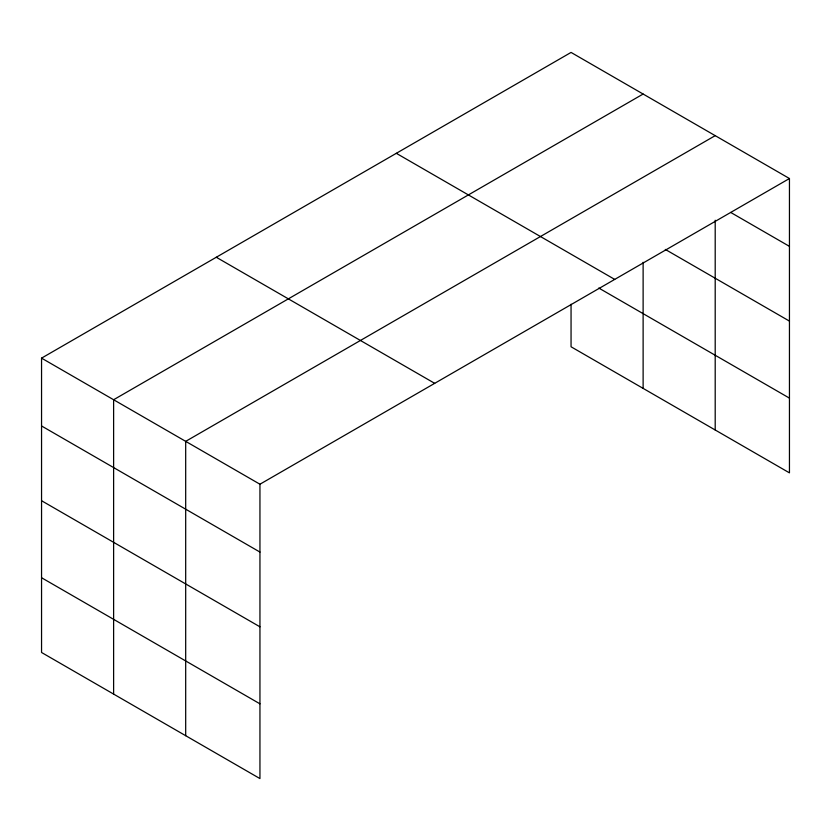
<?xml version="1.0" encoding="UTF-8"?>
<svg xmlns="http://www.w3.org/2000/svg" width="831" height="831" viewBox="0 0 831 831"><rect width="100%" height="100%" fill="white"/><g stroke="black" fill="none" stroke-linecap="round" stroke-linejoin="round"><path stroke-width="1.25" d="M715.2 220.246L715.2 429.991M571.053 304.25L571.053 346.776L789.45 472.86L789.45 178.52L571.053 52.426L41.55 358.14L41.55 652.48L259.947 778.574L259.947 484.224L41.55 358.14M643.121 94.038L113.618 399.742L113.618 694.093M715.2 135.65L185.687 441.354L185.687 735.705M259.947 484.224L789.45 178.52M730.709 212.445L789.45 246.36M665.299 249.425L789.45 321.109M396.314 153.309L614.711 279.403M598.777 288.035L789.45 398.122M216.289 257.257L434.686 383.34M41.55 425.971L259.947 552.064M41.55 500.719L259.947 626.813M41.55 577.732L259.947 703.826M643.121 262.295L643.121 388.389"/></g></svg>
